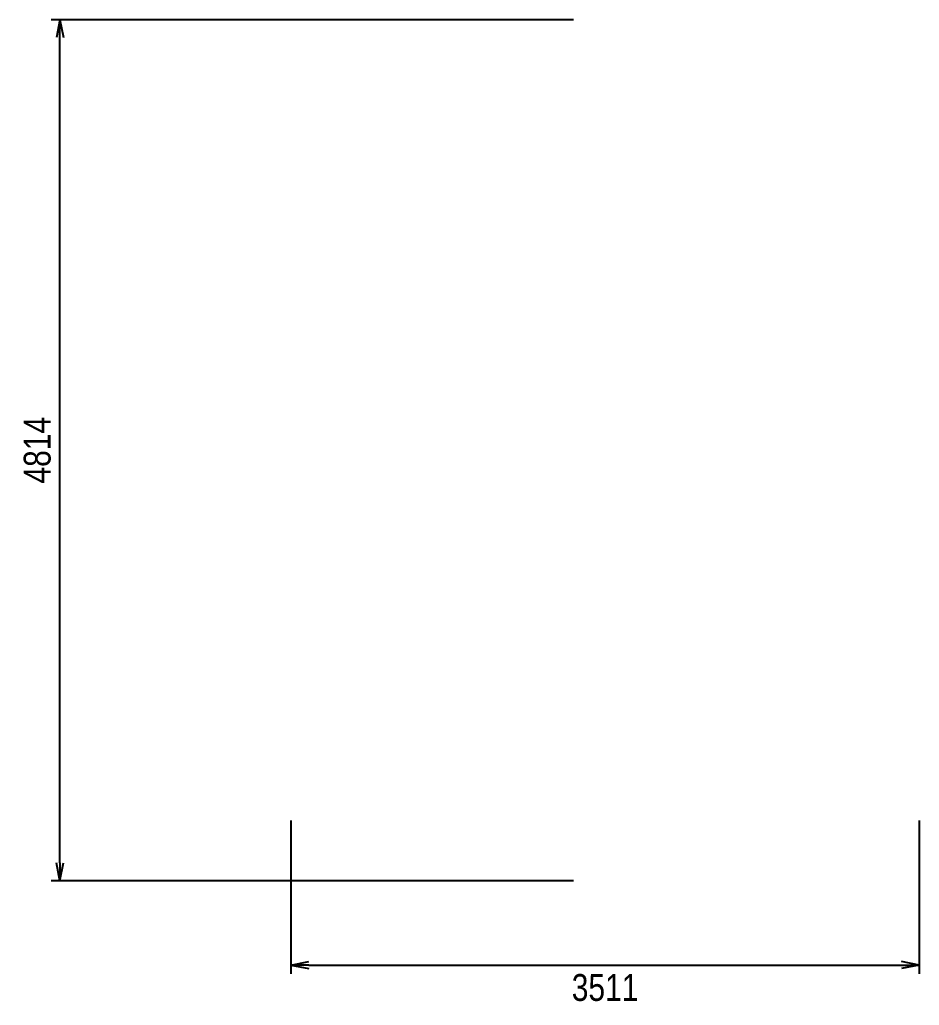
# Model space of a CAD drawing. Header units: millimetres. Extents: x 464829 to 645060, y -219977 to -107206.
# Drawn here: x 619364 to 624391, y -119468 to -113958 of the extents above; entities that cross this region are included whole.
import ezdxf

# ---------------------------------------------------------------- set-up
doc = ezdxf.new("R2010")
doc.units = ezdxf.units.MM
doc.header["$LTSCALE"] = 300
doc.header["$MEASUREMENT"] = 0
doc.header["$PDMODE"] = 3
doc.header["$PDSIZE"] = 300
doc.layers.get('0').update_dxf_attribs({"color": 9})
doc.layers.get('DEFPOINTS').update_dxf_attribs({"color": 8})
doc.layers.add('ROOF BEAMS', color=10, linetype='Continuous')
doc.styles.add('ARIAL', font='arial.ttf', dxfattribs={"width": 0.8})
doc.dimstyles.new('D1', dxfattribs={"dimscale": 50, "dimtxt": 3, "dimasz": 2, "dimexe": 1, "dimexo": 1, "dimgap": 1, "dimtad": 2, "dimdec": 0, "dimdsep": 46, "dimtxsty": 'ARIAL', "dimblk1": 'ARROW_1', "dimblk2": 'ARROW_1', "dimsah": 1, "dimcen": 0, "dimclrd": 7, "dimclre": 7, "dimclrt": 7, "dimadec": 0, "dimazin": 0, "dimtfac": 1, "dimtdec": 0, "dimtix": 1, "dimtofl": 0, "dimtmove": 0, "dimatfit": 3, "dimldrblk": 'ARROW_1', "dimfxl": 1, "dimtvp": 0.833333, "dimtolj": 1, "dimtzin": 0, "dimarcsym": 0})

# ---------------------------------------------------------------- blocks, each defined once
blk = doc.blocks.new('ARROW_1')
at = {"color": 0}
for p, q in [((0, 0), (-1, 0.2)), ((0, 0), (-1, -0.2)), ((-1, 0), (0, 0))]:
    blk.add_line(p, q, dxfattribs=at)
blk = doc.blocks.new('*D852')
at = {"layer": 'DEFPOINTS', "color": 0, "linetype": 'Continuous', "transparency": 16777216}
for p in [(620879.3, -118385.2), (624390.6, -118385.2), (624390.6, -119243.2)]:
    blk.add_point(p, dxfattribs=at)
at = {"layer": 'ROOF BEAMS', "color": 7, "linetype": 'Continuous', "lineweight": -2, "transparency": 16777216}
for p, q in [((620879.3, -118435.2), (620879.3, -119293.2)), ((624390.6, -118435.2), (624390.6, -119293.2)), ((620979.3, -119243.2), (624290.6, -119243.2))]:
    blk.add_line(p, q, dxfattribs=at)
at = {"layer": 'ROOF BEAMS', "color": 7, "linetype": 'Continuous', "lineweight": -2, "transparency": 16777216, "xscale": 100, "yscale": 100, "zscale": 100, "rotation": 180}
blk.add_blockref('ARROW_1', (620879.3, -119243.2), dxfattribs=at)
at = {"layer": 'ROOF BEAMS', "color": 7, "linetype": 'Continuous', "lineweight": -2, "transparency": 16777216, "xscale": 100, "yscale": 100, "zscale": 100}
blk.add_blockref('ARROW_1', (624390.6, -119243.2), dxfattribs=at)
at = {"layer": 'ROOF BEAMS', "color": 7, "linetype": 'Continuous', "transparency": 16777216, "insert": (622635, -119369.8), "char_height": 150, "attachment_point": 5, "style": 'ARIAL'}
blk.add_mtext('\\A1;3511', dxfattribs=at)
blk = doc.blocks.new('*D853')
at = {"layer": 'DEFPOINTS', "color": 0, "linetype": 'Continuous', "transparency": 16777216}
for p in [(619588.9, -113958.2), (622508.4, -113958.2), (622508.4, -118771.9)]:
    blk.add_point(p, dxfattribs=at)
at = {"layer": 'ROOF BEAMS', "color": 7, "linetype": 'Continuous', "lineweight": -2, "transparency": 16777216}
for p, q in [((622458.4, -113958.2), (619538.9, -113958.2)), ((619588.9, -118671.9), (619588.9, -114058.2)), ((622458.4, -118771.9), (619538.9, -118771.9))]:
    blk.add_line(p, q, dxfattribs=at)
at = {"layer": 'ROOF BEAMS', "color": 7, "linetype": 'Continuous', "lineweight": -2, "transparency": 16777216, "xscale": 100, "yscale": 100, "zscale": 100}
for p, rotation in [((619588.9, -113958.2), 90), ((619588.9, -118771.9), 270)]:
    blk.add_blockref('ARROW_1', p, dxfattribs=dict(at, rotation=rotation))
at = {"layer": 'ROOF BEAMS', "color": 7, "linetype": 'Continuous', "transparency": 16777216, "insert": (619462.3, -116365), "char_height": 150, "attachment_point": 5, "rotation": 90, "style": 'ARIAL'}
blk.add_mtext('\\A1;4814', dxfattribs=at)

msp = doc.modelspace()

# ---------------------------------------------------------------- dimensions: what is measured, and where the dimension line sits
at = {"layer": 'ROOF BEAMS', "linetype": 'Continuous'}
dim = msp.add_linear_dim(base=(619588.9, -113958.2), p1=(622508.4, -118771.9), p2=(622508.4, -113958.2), angle=90, dimstyle='D1', dxfattribs=at)
dim.commit()
dim.dimension.update_dxf_attribs({"geometry": '*D853', "text_midpoint": (619462.3, -116365)})
dim = msp.add_linear_dim(base=(624390.6, -119243.2), p1=(620879.3, -118385.2), p2=(624390.6, -118385.2), dimstyle='D1', dxfattribs=at)
dim.commit()
dim.dimension.update_dxf_attribs({"geometry": '*D852', "text_midpoint": (622635, -119369.8)})

doc.saveas('drawing.dxf')
